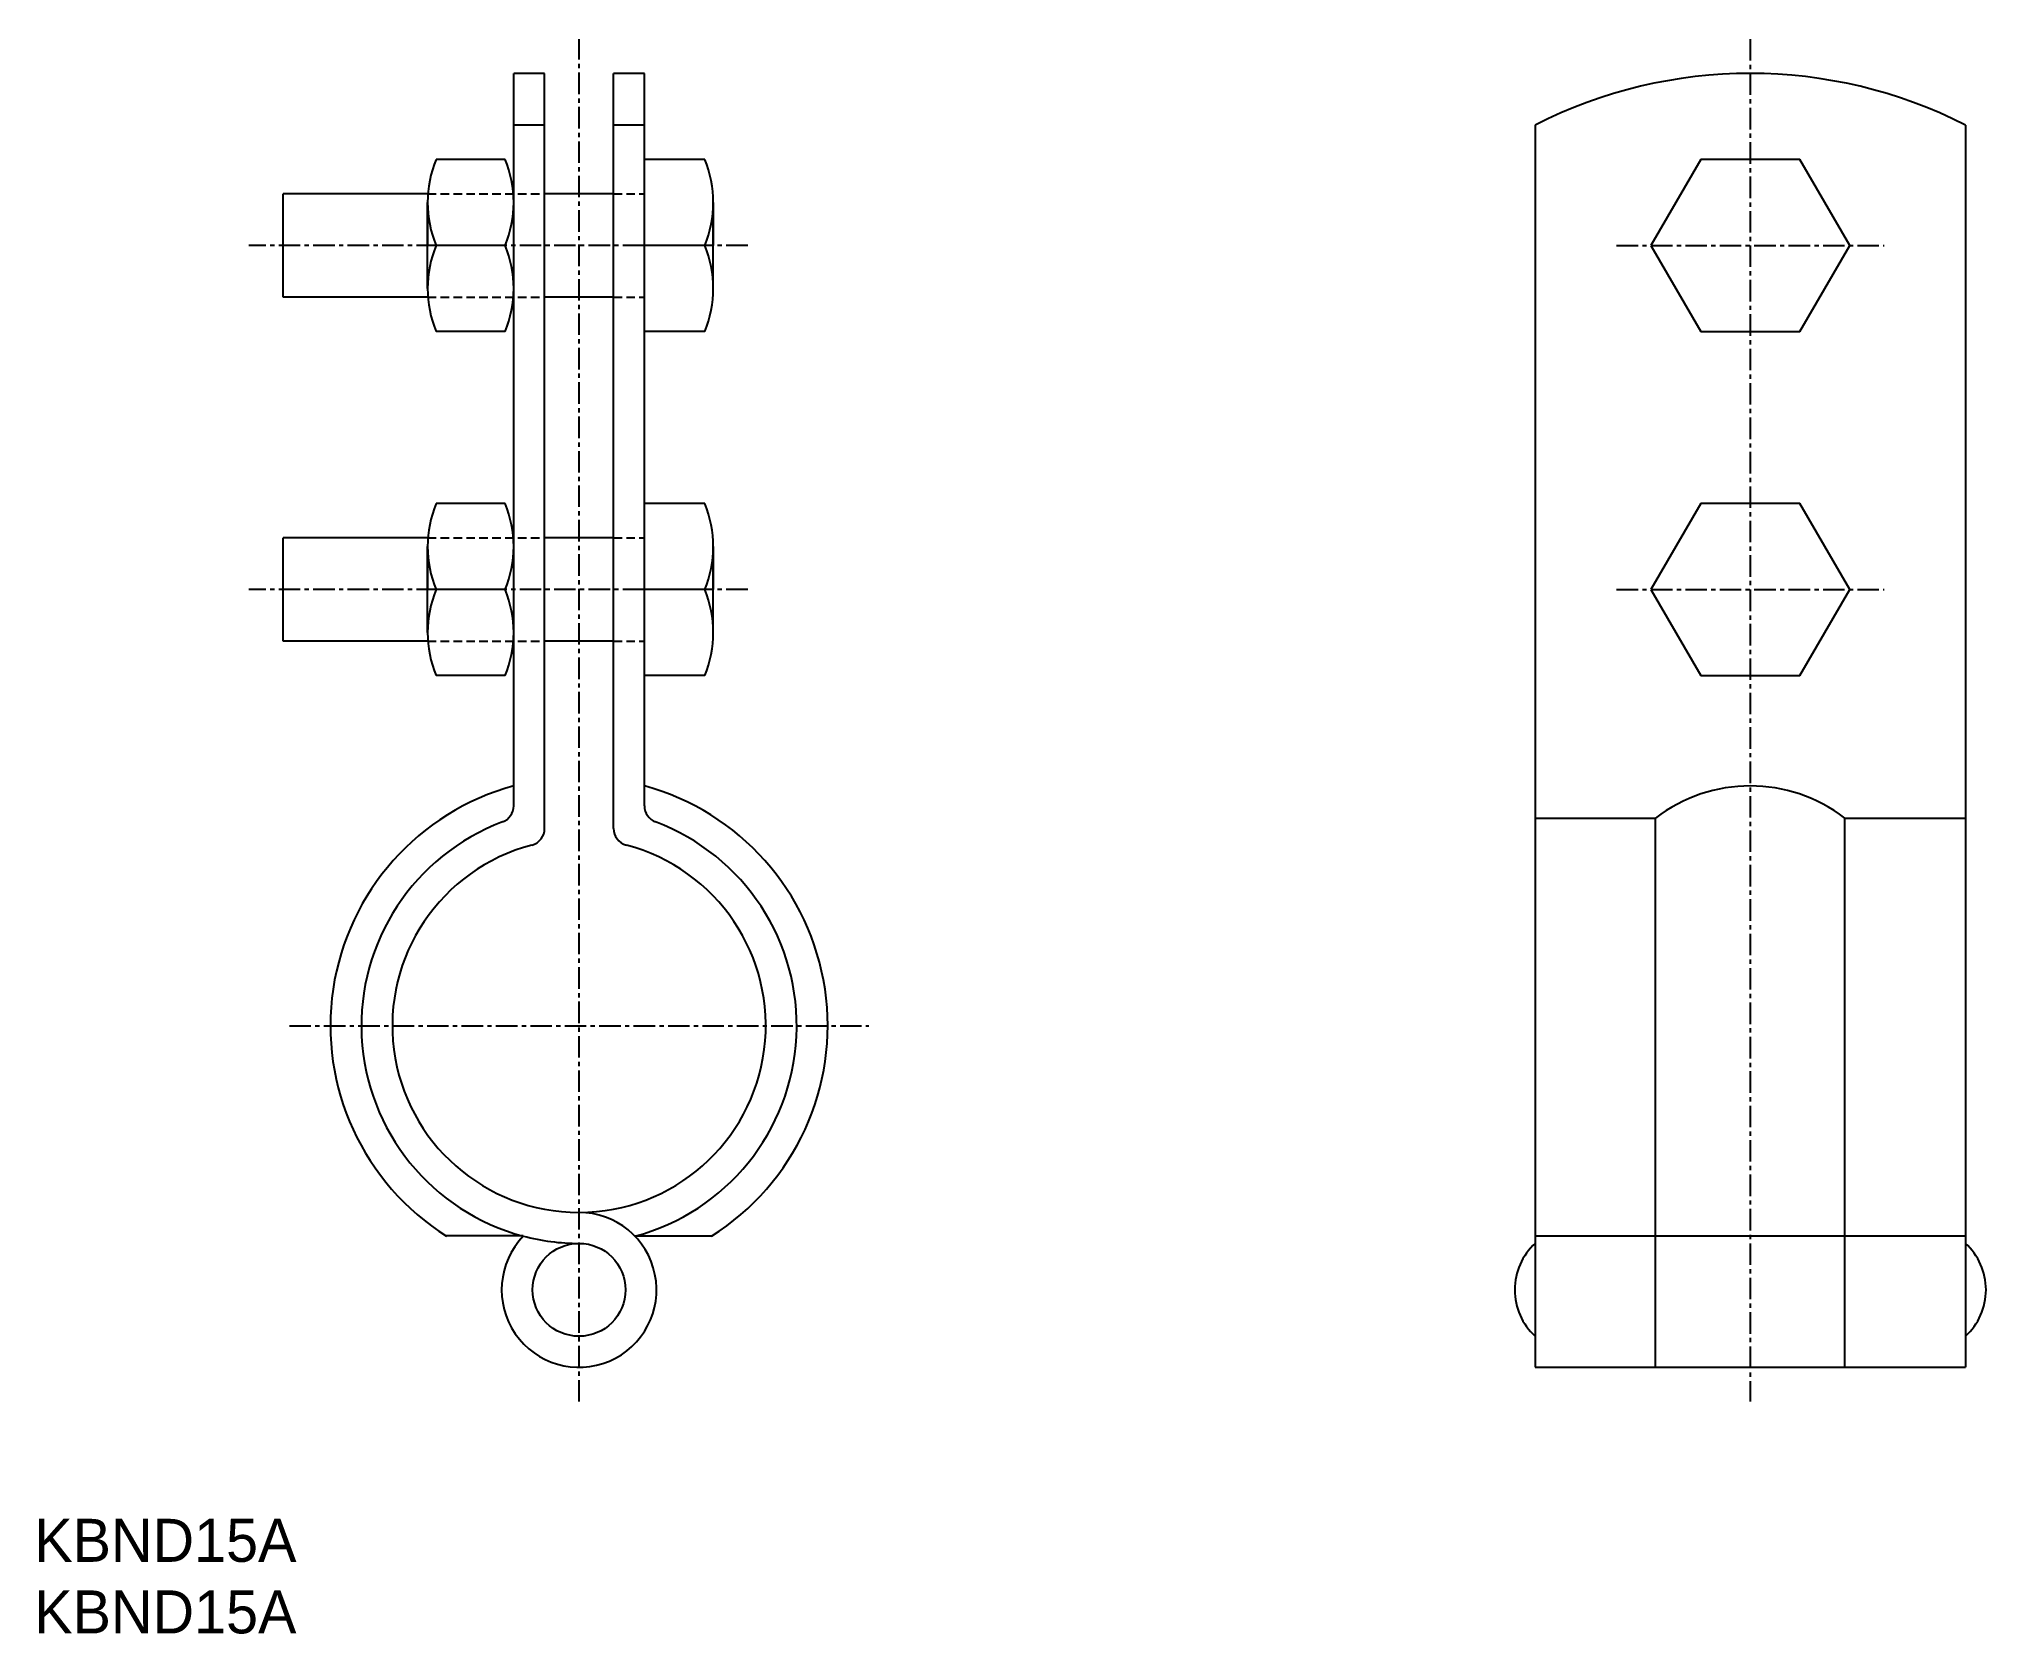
# Model space of a CAD drawing. Extents: x 55 to 168, y 152 to 245.
import ezdxf

# ---------------------------------------------------------------- set-up
doc = ezdxf.new("R2010")
doc.units = 0
doc.header["$MEASUREMENT"] = 0
doc.linetypes.add('CENTER', pattern=[2, 1.25, -0.25, 0.25, -0.25])
doc.linetypes.add('DASHED', pattern=[0.75, 0.5, -0.25])
doc.layers.get('0').update_dxf_attribs({"linetype": 'CONTINUOUS'})
doc.layers.add('CENTER', color=1, linetype='CENTER')

msp = doc.modelspace()

# ---------------------------------------------------------------- linework, layer by layer
at = {"color": 7, "linetype": 'Continuous'}
for p, q in [((82.43, 200.18), (82.43, 242.75)), ((84.23, 242.75), (82.43, 242.75)), ((84.23, 198.87), (84.23, 242.75)), ((90.03, 242.75), (88.23, 242.75)), ((88.23, 198.87), (88.23, 242.75)), ((90.03, 200.18), (90.03, 242.75)), ((84.23, 239.75), (82.43, 239.75)), ((90.03, 239.75), (88.23, 239.75)), ((141.79, 239.75), (141.79, 167.55)), ((166.79, 239.75), (166.79, 167.55)), ((81.93, 237.75), (77.93, 237.75)), ((93.53, 237.75), (90.03, 237.75)), ((151.41, 237.75), (148.52, 232.75)), ((157.18, 237.75), (151.41, 237.75)), ((160.07, 232.75), (157.18, 237.75)), ((69.03, 229.75), (69.03, 235.75)), ((77.43, 235.75), (69.03, 235.75)), ((88.23, 235.75), (84.23, 235.75)), ((77.43, 230.25), (77.43, 235.25)), ((77.43, 235.25), (77.43, 232.75)), ((94.03, 230.25), (94.03, 235.25)), ((94.03, 235.25), (94.03, 232.75)), ((81.93, 232.75), (77.93, 232.75)), ((93.53, 232.75), (90.03, 232.75)), ((148.52, 232.75), (151.41, 227.75)), ((157.18, 227.75), (160.07, 232.75)), ((77.43, 229.75), (69.03, 229.75)), ((88.23, 229.75), (84.23, 229.75)), ((81.93, 227.75), (77.93, 227.75)), ((93.53, 227.75), (90.03, 227.75)), ((151.41, 227.75), (157.18, 227.75)), ((81.93, 217.75), (77.93, 217.75)), ((93.53, 217.75), (90.03, 217.75)), ((151.41, 217.75), (148.52, 212.75)), ((157.18, 217.75), (151.41, 217.75)), ((160.07, 212.75), (157.18, 217.75)), ((69.03, 209.75), (69.03, 215.75)), ((77.43, 215.75), (69.03, 215.75)), ((77.43, 215.25), (77.43, 212.75)), ((77.43, 210.25), (77.43, 215.25)), ((88.23, 215.75), (84.23, 215.75)), ((94.03, 215.25), (94.03, 212.75)), ((94.03, 210.25), (94.03, 215.25)), ((81.93, 212.75), (77.93, 212.75)), ((93.53, 212.75), (90.03, 212.75)), ((148.52, 212.75), (151.41, 207.75)), ((157.18, 207.75), (160.07, 212.75)), ((77.43, 209.75), (69.03, 209.75)), ((88.23, 209.75), (84.23, 209.75)), ((81.93, 207.75), (77.93, 207.75)), ((93.53, 207.75), (90.03, 207.75)), ((151.41, 207.75), (157.18, 207.75)), ((141.79, 199.47), (148.79, 199.47)), ((148.79, 167.55), (148.79, 199.47)), ((159.79, 167.55), (159.79, 199.47)), ((159.79, 199.47), (166.79, 199.47)), ((82.99, 175.18), (78.53, 175.18)), ((89.47, 175.18), (93.93, 175.18)), ((141.79, 175.18), (166.79, 175.18)), ((141.79, 167.55), (166.79, 167.55))]:
    msp.add_line(p, q, dxfattribs=at)
at = {"color": 3, "linetype": 'DASHED'}
for p, q in [((77.43, 235.75), (84.23, 235.75)), ((88.23, 235.75), (90.03, 235.75)), ((77.43, 229.75), (84.23, 229.75)), ((88.23, 229.75), (90.03, 229.75)), ((77.43, 215.75), (84.23, 215.75)), ((88.23, 215.75), (90.03, 215.75)), ((77.43, 209.75), (84.23, 209.75)), ((88.23, 209.75), (90.03, 209.75))]:
    msp.add_line(p, q, dxfattribs=at)
at = {"color": 7, "linetype": 'Continuous'}
msp.add_circle((86.23, 172.05), 2.7, dxfattribs=at)
for centre, radius, start, end in [((154.29, 215.21), 27.54, 63.0085, 116.9915), ((83.93, 235.25), 6.5, 157.3801, 202.6199), ((75.93, 235.25), 6.5, 337.3801, 22.6199), ((87.53, 235.25), 6.5, 337.3801, 22.6199), ((83.93, 230.25), 6.5, 157.3801, 202.6199), ((75.93, 230.25), 6.5, 337.3801, 22.6199), ((87.53, 230.25), 6.5, 337.3801, 22.6199), ((83.93, 215.25), 6.5, 157.3801, 202.6199), ((75.93, 215.25), 6.5, 337.3801, 22.6199), ((87.53, 215.25), 6.5, 337.3801, 22.6199), ((83.93, 210.25), 6.5, 157.3801, 202.6199), ((75.93, 210.25), 6.5, 337.3801, 22.6199), ((87.53, 210.25), 6.5, 337.3801, 22.6199), ((86.23, 187.4), 14.45, 105.2467, 237.8027), ((86.23, 187.4), 14.45, 302.1973, 74.7533), ((154.29, 192.34), 9, 52.3387, 127.6613), ((86.23, 187.4), 12.65, 110.5882, 255.1563), ((81.43, 200.18), 1, 290.5882, 0), ((86.23, 187.4), 12.65, 284.8437, 69.4118), ((91.03, 200.18), 1, 180, 249.4118), ((83.23, 198.87), 1, 284.6649, 0), ((89.23, 198.87), 1, 180, 255.3351), ((86.23, 187.4), 10.85, 104.6649, 75.3351), ((86.23, 172.05), 4.5, 136.0674, 90), ((86.23, 187.4), 12.65, 255.1563, 270), ((144.24, 172.05), 3.64, 132.1358, 227.8642), ((164.35, 172.05), 3.64, 312.1358, 47.8642)]:
    msp.add_arc(centre, radius, start, end, dxfattribs=at)
at = {"layer": 'CENTER', "color": 1, "linetype": 'CENTER'}
for p, q in [((86.23, 165.55), (86.23, 244.75)), ((154.29, 244.75), (154.29, 165.55)), ((96.03, 232.75), (67.03, 232.75)), ((146.52, 232.75), (162.07, 232.75)), ((96.03, 212.75), (67.03, 212.75)), ((146.52, 212.75), (162.07, 212.75)), ((69.4, 187.4), (103.06, 187.4))]:
    msp.add_line(p, q, dxfattribs=at)

# ---------------------------------------------------------------- texts
at = {"linetype": 'DASHED'}
for p in [(54.57, 156.24), (54.57, 152.08)]:
    msp.add_text('KBND15A', height=2.5, dxfattribs=at).set_placement(p)

doc.saveas('drawing.dxf')
